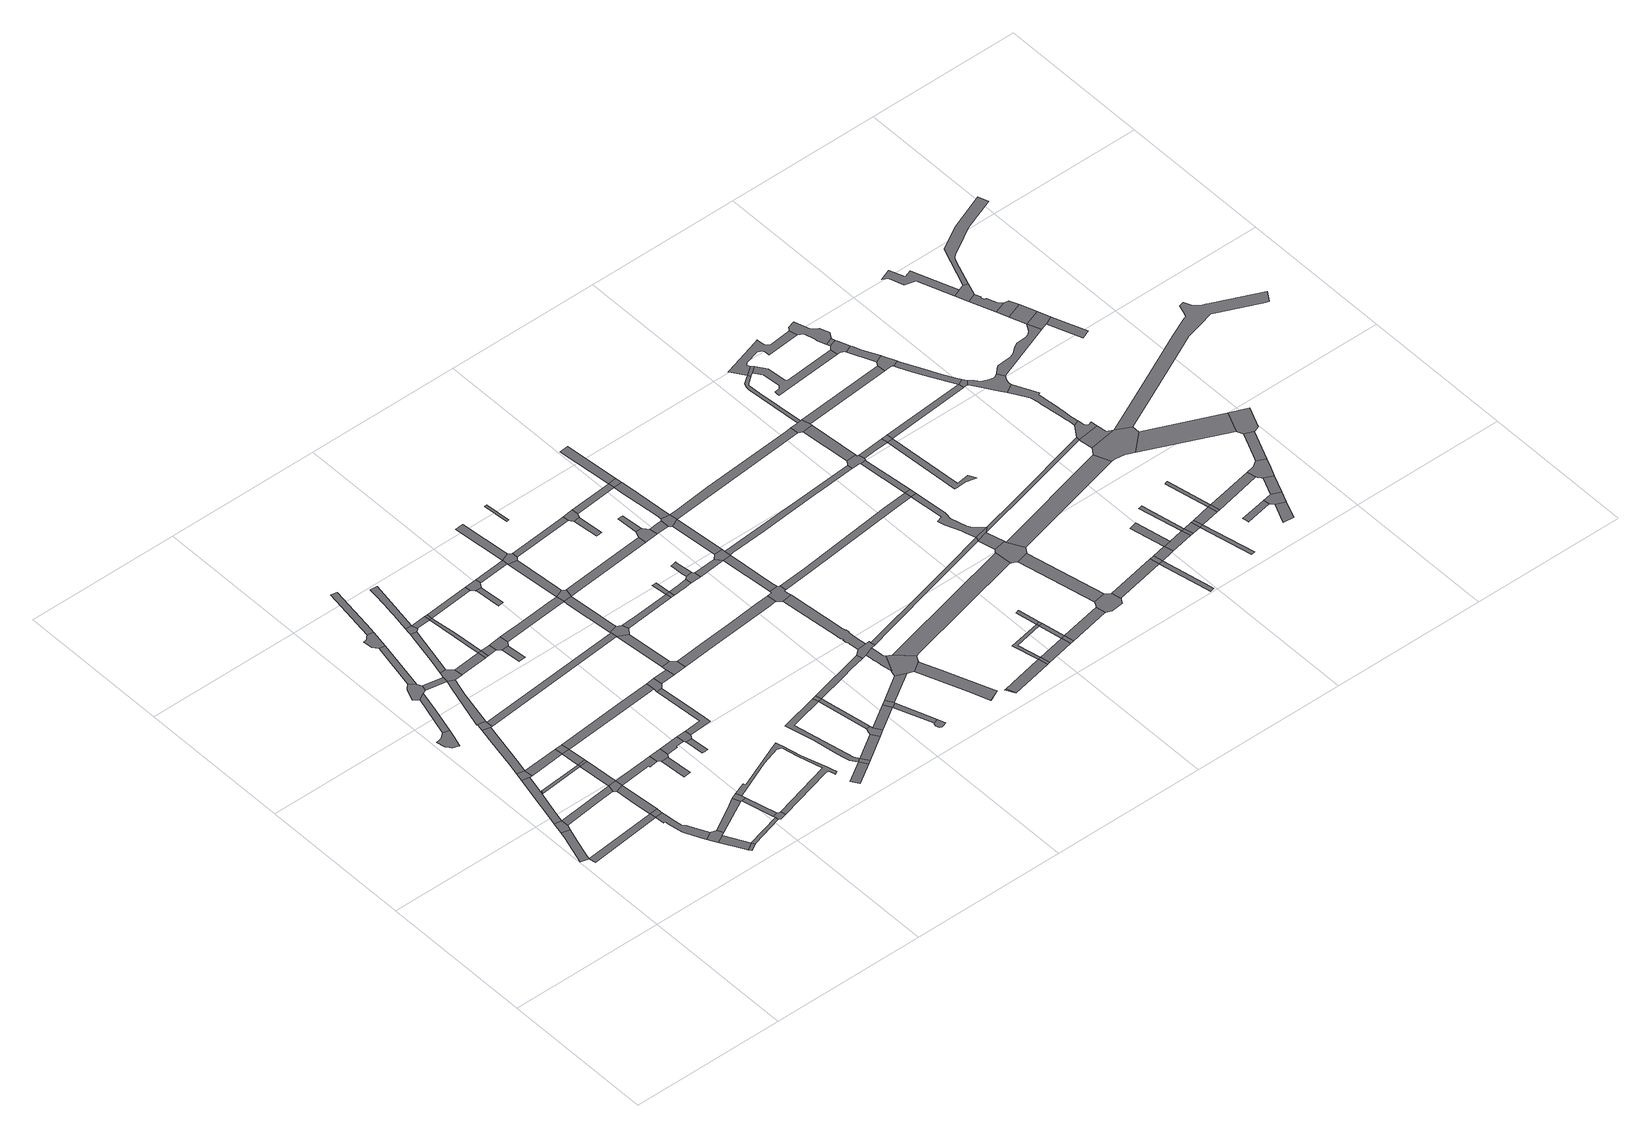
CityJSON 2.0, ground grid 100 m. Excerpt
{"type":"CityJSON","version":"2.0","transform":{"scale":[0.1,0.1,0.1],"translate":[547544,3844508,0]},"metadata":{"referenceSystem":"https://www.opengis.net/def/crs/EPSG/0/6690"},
"CityObjects":{
"road1":{"type":"Road","attributes":{"RoadStructureAttribute.sectionType":"1"},"geometry":[{"type":"MultiSurface","lod":"1","boundaries":[[[0,1,2,3,4,5,6]]]}]},
"road2":{"type":"Road","geometry":[{"type":"MultiSurface","lod":"1","boundaries":[[[7,0,6,8,9]]]}]},
"road3":{"type":"Road","attributes":{"RoadStructureAttribute.sectionType":"1"},"geometry":[{"type":"MultiSurface","lod":"1","boundaries":[[[10,11,3,12,13]]]}]},
"road4":{"type":"Road","attributes":{"RoadStructureAttribute.sectionType":"1"},"geometry":[{"type":"MultiSurface","lod":"1","boundaries":[[[14,15,16,7,9,17,18,19]]]}]},
"road5":{"type":"Road","attributes":{"RoadStructureAttribute.sectionType":"1"},"geometry":[{"type":"MultiSurface","lod":"1","boundaries":[[[20,9,8,21,22]]]}]},
"road6":{"type":"Road","geometry":[{"type":"MultiSurface","lod":"1","boundaries":[[[23,14,19,24,25,26]]]}]},
"road7":{"type":"Road","geometry":[{"type":"MultiSurface","lod":"1","boundaries":[[[27,28,29,30,31,32,33,34,35,36]]]}]},
"road8":{"type":"Road","geometry":[{"type":"MultiSurface","lod":"1","boundaries":[[[37,38,39,40]]]}]},
"road9":{"type":"Road","attributes":{"RoadStructureAttribute.sectionType":"1"},"geometry":[{"type":"MultiSurface","lod":"1","boundaries":[[[41,42,43,23,26,44,45,46,47]]]}]},
"road10":{"type":"Road","attributes":{"RoadStructureAttribute.sectionType":"1"},"geometry":[{"type":"MultiSurface","lod":"1","boundaries":[[[48,49,50,51,52,53,13,54,55,56,57,58,59,60,61,62,63,64]]]}]},
"road11":{"type":"Road","geometry":[{"type":"MultiSurface","lod":"1","boundaries":[[[65,10,13,53]]]}]},
"road12":{"type":"Road","attributes":{"RoadStructureAttribute.sectionType":"1"},"geometry":[{"type":"MultiSurface","lod":"1","boundaries":[[[66,26,25,67]]]}]},
"road13":{"type":"Road","attributes":{"RoadStructureAttribute.sectionType":"1"},"geometry":[{"type":"MultiSurface","lod":"1","boundaries":[[[68,69,70,27,36]]]}]},
"road14":{"type":"Road","geometry":[{"type":"MultiSurface","lod":"1","boundaries":[[[64,63,71,72,73,74,75]]]}]},
"road15":{"type":"Road","attributes":{"RoadStructureAttribute.sectionType":"1"},"geometry":[{"type":"MultiSurface","lod":"1","boundaries":[[[76,77,78,79,10,65]]]}]},
"road16":{"type":"Road","attributes":{"RoadStructureAttribute.sectionType":"1"},"geometry":[{"type":"MultiSurface","lod":"1","boundaries":[[[80,73,72,81,82,83]]]}]},
"road17":{"type":"Road","geometry":[{"type":"MultiSurface","lod":"1","boundaries":[[[84,20,22,77,76]]]}]},
"road18":{"type":"Road","geometry":[{"type":"MultiSurface","lod":"1","boundaries":[[[83,82,85,86]]]}]},
"road19":{"type":"Road","geometry":[{"type":"MultiSurface","lod":"1","boundaries":[[[87,88,41,47,89,90,91]]]}]},
"road20":{"type":"Road","attributes":{"RoadStructureAttribute.sectionType":"1"},"geometry":[{"type":"MultiSurface","lod":"1","boundaries":[[[92,40,93,20,84]]]}]},
"road21":{"type":"Road","geometry":[{"type":"MultiSurface","lod":"1","boundaries":[[[94,95,96,70,69,97,98,99]]]}]},
"road22":{"type":"Road","geometry":[{"type":"MultiSurface","lod":"1","boundaries":[[[100,37,40,92]]]}]},
"road23":{"type":"Road","attributes":{"RoadStructureAttribute.sectionType":"1"},"geometry":[{"type":"MultiSurface","lod":"1","boundaries":[[[101,67,102,37,100]]]}]},
"road24":{"type":"Road","geometry":[{"type":"MultiSurface","lod":"1","boundaries":[[[103,104,66,67,101]]]}]},
"road25":{"type":"Road","attributes":{"RoadStructureAttribute.sectionType":"1"},"geometry":[{"type":"MultiSurface","lod":"1","boundaries":[[[105,106,107,87,91,108,109,110]]]}]},
"road26":{"type":"Road","attributes":{"RoadStructureAttribute.sectionType":"1"},"geometry":[{"type":"MultiSurface","lod":"1","boundaries":[[[111,112,75,74,113]]]}]},
"road27":{"type":"Road","attributes":{"RoadStructureAttribute.sectionType":"1"},"geometry":[{"type":"MultiSurface","lod":"1","boundaries":[[[114,83,86,115]]]}]},
"road28":{"type":"Road","attributes":{"RoadStructureAttribute.sectionType":"1"},"geometry":[{"type":"MultiSurface","lod":"1","boundaries":[[[98,97,105,116]]]}]},
"road29":{"type":"Road","attributes":{"RoadStructureAttribute.sectionType":"1"},"geometry":[{"type":"MultiSurface","lod":"1","boundaries":[[[117,94,99,118]]]}]},
"road30":{"type":"Road","attributes":{"RoadStructureAttribute.sectionType":"1"},"geometry":[{"type":"MultiSurface","lod":"1","boundaries":[[[119,84,76,120,121,122]]]}]},
"road31":{"type":"Road","geometry":[{"type":"MultiSurface","lod":"1","boundaries":[[[123,124,125,126,127,128,117,118,129]]]}]},
"road32":{"type":"Road","geometry":[{"type":"MultiSurface","lod":"1","boundaries":[[[130,131,116,105,110,132,133,134,135,136,137]]]}]},
"road33":{"type":"Road","attributes":{"RoadStructureAttribute.sectionType":"1"},"geometry":[{"type":"MultiSurface","lod":"1","boundaries":[[[138,139,140,141]]]}]},
"road34":{"type":"Road","geometry":[{"type":"MultiSurface","lod":"1","boundaries":[[[142,111,113,139,138,143]]]}]},
"road35":{"type":"Road","geometry":[{"type":"MultiSurface","lod":"1","boundaries":[[[144,145,141,140,114,115,146,147,148,149,150]]]}]},
"road36":{"type":"Road","geometry":[{"type":"MultiSurface","lod":"1","boundaries":[[[151,152,153,154]]]}]},
"road37":{"type":"Road","geometry":[{"type":"MultiSurface","lod":"1","boundaries":[[[155,119,122,156,154,153,157]]]}]},
"road38":{"type":"Road","attributes":{"RoadStructureAttribute.sectionType":"1"},"geometry":[{"type":"MultiSurface","lod":"1","boundaries":[[[158,159,160,161,130,137,162]]]}]},
"road39":{"type":"Road","attributes":{"RoadStructureAttribute.sectionType":"1"},"geometry":[{"type":"MultiSurface","lod":"1","boundaries":[[[163,123,129,164,165]]]}]},
"road40":{"type":"Road","attributes":{"RoadStructureAttribute.sectionType":"1"},"geometry":[{"type":"MultiSurface","lod":"1","boundaries":[[[166,167,133,132,168,169]]]}]},
"road41":{"type":"Road","attributes":{"RoadStructureAttribute.sectionType":"1"},"geometry":[{"type":"MultiSurface","lod":"1","boundaries":[[[170,155,157,171,172,173]]]}]},
"road42":{"type":"Road","attributes":{"RoadStructureAttribute.sectionType":"1"},"geometry":[{"type":"MultiSurface","lod":"1","boundaries":[[[174,175,103,101,176,177]]]}]},
"road43":{"type":"Road","geometry":[{"type":"MultiSurface","lod":"1","boundaries":[[[178,179,158,162,180,181,182,183]]]}]},
"road44":{"type":"Road","geometry":[{"type":"MultiSurface","lod":"1","boundaries":[[[184,166,169,185]]]}]},
"road45":{"type":"Road","geometry":[{"type":"MultiSurface","lod":"1","boundaries":[[[186,187,188,189,190]]]}]},
"road46":{"type":"Road","attributes":{"RoadStructureAttribute.sectionType":"1"},"geometry":[{"type":"MultiSurface","lod":"1","boundaries":[[[191,183,182,192]]]}]},
"road47":{"type":"Road","attributes":{"RoadStructureAttribute.sectionType":"1"},"geometry":[{"type":"MultiSurface","lod":"1","boundaries":[[[193,90,89,194]]]}]},
"road48":{"type":"Road","geometry":[{"type":"MultiSurface","lod":"1","boundaries":[[[195,170,173,196,186,190,197]]]}]},
"road49":{"type":"Road","attributes":{"RoadStructureAttribute.sectionType":"1"},"geometry":[{"type":"MultiSurface","lod":"1","boundaries":[[[198,199,200,201,202,203,178,183,204,205]]]}]},
"road50":{"type":"Road","attributes":{"RoadStructureAttribute.sectionType":"1"},"geometry":[{"type":"MultiSurface","lod":"1","boundaries":[[[206,207,208,209,184,185,210,211]]]}]},
"road51":{"type":"Road","attributes":{"RoadStructureAttribute.sectionType":"1"},"geometry":[{"type":"MultiSurface","lod":"1","boundaries":[[[192,166,184,212,213]]]}]},
"road52":{"type":"Road","attributes":{"RoadStructureAttribute.sectionType":"1"},"geometry":[{"type":"MultiSurface","lod":"1","boundaries":[[[214,215,216,217,218,219,220,221,222,223,224,225,226,227,228,229,142,143,230,231,232,233,234,150,149]]]}]},
"road53":{"type":"Road","geometry":[{"type":"MultiSurface","lod":"1","boundaries":[[[235,191,192,213]]]}]},
"road54":{"type":"Road","geometry":[{"type":"MultiSurface","lod":"1","boundaries":[[[236,237,238,239]]]}]},
"road55":{"type":"Road","geometry":[{"type":"MultiSurface","lod":"1","boundaries":[[[240,206,211,239,238,241]]]}]},
"road56":{"type":"Road","attributes":{"RoadStructureAttribute.sectionType":"1"},"geometry":[{"type":"MultiSurface","lod":"1","boundaries":[[[242,243,244,245,246,247,248,195,197]]]}]},
"road57":{"type":"Road","attributes":{"RoadStructureAttribute.sectionType":"1"},"geometry":[{"type":"MultiSurface","lod":"1","boundaries":[[[249,235,213,250]]]}]},
"road58":{"type":"Road","geometry":[{"type":"MultiSurface","lod":"1","boundaries":[[[251,174,177,252,253,247,246,254,255,256]]]}]},
"road59":{"type":"Road","attributes":{"RoadStructureAttribute.sectionType":"1"},"geometry":[{"type":"MultiSurface","lod":"1","boundaries":[[[257,258,259,260]]]}]},
"road60":{"type":"Road","attributes":{"RoadStructureAttribute.sectionType":"1"},"geometry":[{"type":"MultiSurface","lod":"1","boundaries":[[[261,262,263,264,240,241,265,266,267]]]}]},
"road61":{"type":"Road","attributes":{"RoadStructureAttribute.sectionType":"1"},"geometry":[{"type":"MultiSurface","lod":"1","boundaries":[[[268,251,256,269,270]]]}]},
"road62":{"type":"Road","geometry":[{"type":"MultiSurface","lod":"1","boundaries":[[[271,272,273,274,275]]]}]},
"road63":{"type":"Road","geometry":[{"type":"MultiSurface","lod":"1","boundaries":[[[276,257,260,277]]]}]},
"road64":{"type":"Road","geometry":[{"type":"MultiSurface","lod":"1","boundaries":[[[278,249,250,279,280,271,275,281,282,283]]]}]},
"road65":{"type":"Road","geometry":[{"type":"MultiSurface","lod":"1","boundaries":[[[284,285,286,287,268,270,288,289]]]}]},
"road66":{"type":"Road","attributes":{"RoadStructureAttribute.sectionType":"1"},"geometry":[{"type":"MultiSurface","lod":"1","boundaries":[[[290,291,292,293,294,295,296,257,276,297,298,299,300,301,302]]]}]},
"road67":{"type":"Road","attributes":{"RoadStructureAttribute.sectionType":"1"},"geometry":[{"type":"MultiSurface","lod":"1","boundaries":[[[194,286,285,303]]]}]},
"road68":{"type":"Road","attributes":{"RoadStructureAttribute.sectionType":"1"},"geometry":[{"type":"MultiSurface","lod":"1","boundaries":[[[304,305,306,276,277,307]]]}]},
"road69":{"type":"Road","geometry":[{"type":"MultiSurface","lod":"1","boundaries":[[[308,309,193,194,303,310,311]]]}]},
"road70":{"type":"Road","attributes":{"RoadStructureAttribute.sectionType":"1"},"geometry":[{"type":"MultiSurface","lod":"1","boundaries":[[[312,278,283,313]]]}]},
"road71":{"type":"Road","attributes":{"RoadStructureAttribute.sectionType":"1"},"geometry":[{"type":"MultiSurface","lod":"1","boundaries":[[[314,315,316,267,317,309,308]]]}]},
"road72":{"type":"Road","geometry":[{"type":"MultiSurface","lod":"1","boundaries":[[[318,261,267,316,319]]]}]},
"road73":{"type":"Road","geometry":[{"type":"MultiSurface","lod":"1","boundaries":[[[320,321,322,323,304,307,324,325]]]}]},
"road74":{"type":"Road","attributes":{"RoadStructureAttribute.sectionType":"1"},"geometry":[{"type":"MultiSurface","lod":"1","boundaries":[[[326,261,318,327,328,329]]]}]},
"road75":{"type":"Road","attributes":{"RoadStructureAttribute.sectionType":"1"},"geometry":[{"type":"MultiSurface","lod":"1","boundaries":[[[330,302,321,320]]]}]},
"road76":{"type":"Road","geometry":[{"type":"MultiSurface","lod":"1","boundaries":[[[331,290,302,330]]]}]},
"road77":{"type":"Road","geometry":[{"type":"MultiSurface","lod":"1","boundaries":[[[332,333,312,313,334,326,329,335,336]]]}]},
"road78":{"type":"Road","attributes":{"RoadStructureAttribute.sectionType":"1"},"geometry":[{"type":"MultiSurface","lod":"1","boundaries":[[[337,338,339,340,312,333]]]}]},
"road79":{"type":"Road","attributes":{"RoadStructureAttribute.sectionType":"1"},"geometry":[{"type":"MultiSurface","lod":"1","boundaries":[[[341,342,343,344,325,324,345,346,347]]]}]},
"road80":{"type":"Road","attributes":{"RoadStructureAttribute.sectionType":"1"},"geometry":[{"type":"MultiSurface","lod":"1","boundaries":[[[348,349,350,311,310,351,352]]]}]},
"road81":{"type":"Road","geometry":[{"type":"MultiSurface","lod":"1","boundaries":[[[353,341,347,354,355]]]}]},
"road82":{"type":"Road","attributes":{"RoadStructureAttribute.sectionType":"1"},"geometry":[{"type":"MultiSurface","lod":"1","boundaries":[[[356,357,358,359,360,289,288,361,362,363]]]}]},
"road83":{"type":"Road","attributes":{"RoadStructureAttribute.sectionType":"1"},"geometry":[{"type":"MultiSurface","lod":"1","boundaries":[[[354,347,364,365]]]}]},
"road84":{"type":"Road","geometry":[{"type":"MultiSurface","lod":"1","boundaries":[[[365,364,366,367,368,369,370,371,372,373]]]}]},
"road85":{"type":"Road","attributes":{"RoadStructureAttribute.sectionType":"1"},"geometry":[{"type":"MultiSurface","lod":"1","boundaries":[[[374,331,330,375,376,377,378]]]}]},
"road86":{"type":"Road","attributes":{"RoadStructureAttribute.sectionType":"1"},"geometry":[{"type":"MultiSurface","lod":"1","boundaries":[[[379,380,319,316,381,382]]]}]},
"road87":{"type":"Road","geometry":[{"type":"MultiSurface","lod":"1","boundaries":[[[383,348,352,384]]]}]},
"road88":{"type":"Road","attributes":{"RoadStructureAttribute.sectionType":"1"},"geometry":[{"type":"MultiSurface","lod":"1","boundaries":[[[385,386,336,335,387,388,389]]]}]},
"road89":{"type":"Road","geometry":[{"type":"MultiSurface","lod":"1","boundaries":[[[390,391,392,348,383]]]}]},
"road90":{"type":"Road","geometry":[{"type":"MultiSurface","lod":"1","boundaries":[[[393,394,395,396,397]]]}]},
"road91":{"type":"Road","attributes":{"RoadStructureAttribute.sectionType":"1"},"geometry":[{"type":"MultiSurface","lod":"1","boundaries":[[[398,353,355,399,400]]]}]},
"road92":{"type":"Road","attributes":{"RoadStructureAttribute.sectionType":"1"},"geometry":[{"type":"MultiSurface","lod":"1","boundaries":[[[401,402,383,384,403,404,405]]]}]},
"road93":{"type":"Road","geometry":[{"type":"MultiSurface","lod":"1","boundaries":[[[406,407,401,405,408,409]]]}]},
"road94":{"type":"Road","attributes":{"RoadStructureAttribute.sectionType":"1"},"geometry":[{"type":"MultiSurface","lod":"1","boundaries":[[[410,411,412,413,414,415,416,417,418,419,420,421]]]}]},
"road95":{"type":"Road","geometry":[{"type":"MultiSurface","lod":"1","boundaries":[[[422,423,424,425,426,427,407,406]]]}]},
"road96":{"type":"Road","geometry":[{"type":"MultiSurface","lod":"1","boundaries":[[[428,429,430,374,378,431,413,412,432,433]]]}]},
"road97":{"type":"Road","geometry":[{"type":"MultiSurface","lod":"1","boundaries":[[[434,435,436,437,438]]]}]},
"road98":{"type":"Road","geometry":[{"type":"MultiSurface","lod":"1","boundaries":[[[421,420,439,440,398,400,441,442,443,444,445,446]]]}]},
"road99":{"type":"Road","geometry":[{"type":"MultiSurface","lod":"1","boundaries":[[[447,448,385,389,438,437,449]]]}]},
"road100":{"type":"Road","attributes":{"RoadStructureAttribute.sectionType":"1"},"geometry":[{"type":"MultiSurface","lod":"1","boundaries":[[[450,451,452,443,442,453,454,455,456]]]}]},
"road101":{"type":"Road","attributes":{"RoadStructureAttribute.sectionType":"1"},"geometry":[{"type":"MultiSurface","lod":"1","boundaries":[[[457,458,459,460,461,462,463,464,465,466,467,468,469,470,471,472,473,474,475,476,477,478,479,480,430,429]]]}]},
"road102":{"type":"Road","attributes":{"RoadStructureAttribute.sectionType":"1"},"geometry":[{"type":"MultiSurface","lod":"1","boundaries":[[[456,455,481]]]}]},
"road103":{"type":"Road","attributes":{"RoadStructureAttribute.sectionType":"1"},"geometry":[{"type":"MultiSurface","lod":"1","boundaries":[[[482,409,408,483]]]}]},
"road104":{"type":"Road","geometry":[{"type":"MultiSurface","lod":"1","boundaries":[[[484,485,486,356,363,466,465,487,488,489,490]]]}]},
"road105":{"type":"Road","geometry":[{"type":"MultiSurface","lod":"1","boundaries":[[[491,492,493,379,382,494,495]]]}]},
"road106":{"type":"Road","geometry":[{"type":"MultiSurface","lod":"1","boundaries":[[[496,497,498,499,493,492]]]}]},
"road107":{"type":"Road","attributes":{"RoadStructureAttribute.sectionType":"1"},"geometry":[{"type":"MultiSurface","lod":"1","boundaries":[[[500,501,502]]]}]},
"road108":{"type":"Road","attributes":{"RoadStructureAttribute.sectionType":"1"},"geometry":[{"type":"MultiSurface","lod":"1","boundaries":[[[503,504,483,485,484]]]}]},
"road109":{"type":"Road","geometry":[{"type":"MultiSurface","lod":"1","boundaries":[[[505,506,482,483,504,507,508]]]}]},
"road110":{"type":"Road","attributes":{"RoadStructureAttribute.sectionType":"1"},"geometry":[{"type":"MultiSurface","lod":"1","boundaries":[[[509,510,495,494,511]]]}]},
"road111":{"type":"Road","attributes":{"RoadStructureAttribute.sectionType":"1"},"geometry":[{"type":"MultiSurface","lod":"1","boundaries":[[[512,447,449,513]]]}]},
"road112":{"type":"Road","attributes":{"RoadStructureAttribute.sectionType":"1"},"geometry":[{"type":"MultiSurface","lod":"1","boundaries":[[[514,515,506,505]]]}]},
"road113":{"type":"Road","geometry":[{"type":"MultiSurface","lod":"1","boundaries":[[[516,509,511,515,514,517]]]}]},
"road114":{"type":"Road","attributes":{"RoadStructureAttribute.sectionType":"1"},"geometry":[{"type":"MultiSurface","lod":"1","boundaries":[[[518,519,500,502,520]]]}]},
"road115":{"type":"Road","attributes":{"RoadStructureAttribute.sectionType":"1"},"geometry":[{"type":"MultiSurface","lod":"1","boundaries":[[[521,522,513,523,524,516,517]]]}]},
"road116":{"type":"Road","geometry":[{"type":"MultiSurface","lod":"1","boundaries":[[[525,512,513,522]]]}]},
"road117":{"type":"Road","attributes":{"RoadStructureAttribute.sectionType":"1"},"geometry":[{"type":"MultiSurface","lod":"1","boundaries":[[[526,527,528,529,512,525]]]}]},
"road118":{"type":"Road","geometry":[{"type":"MultiSurface","lod":"1","boundaries":[[[530,518,520,531]]]}]},
"road119":{"type":"Road","attributes":{"RoadStructureAttribute.sectionType":"1"},"geometry":[{"type":"MultiSurface","lod":"1","boundaries":[[[532,533,534,446,445,535,536]]]}]},
"road120":{"type":"Road","attributes":{"RoadStructureAttribute.sectionType":"1"},"geometry":[{"type":"MultiSurface","lod":"1","boundaries":[[[537,538,518,530,539,540]]]}]},
"road121":{"type":"Road","attributes":{"RoadStructureAttribute.sectionType":"1"},"geometry":[{"type":"MultiSurface","lod":"1","boundaries":[[[541,530,531,542]]]}]},
"road122":{"type":"Road","attributes":{"RoadStructureAttribute.sectionType":"1"},"geometry":[{"type":"MultiSurface","lod":"1","boundaries":[[[543,544,545,546,547,433,432,548,549,550]]]}]},
"road123":{"type":"Road","geometry":[{"type":"MultiSurface","lod":"1","boundaries":[[[551,541,542,552]]]}]},
"road124":{"type":"Road","attributes":{"RoadStructureAttribute.sectionType":"1"},"geometry":[{"type":"MultiSurface","lod":"1","boundaries":[[[553,554,555,556,557,490,489,558,559,560]]]}]},
"road125":{"type":"Road","attributes":{"RoadStructureAttribute.sectionType":"1"},"geometry":[{"type":"MultiSurface","lod":"1","boundaries":[[[561,540,541,551]]]}]},
"road126":{"type":"Road","geometry":[{"type":"MultiSurface","lod":"1","boundaries":[[[562,537,540,561]]]}]},
"road127":{"type":"Road","geometry":[{"type":"MultiSurface","lod":"1","boundaries":[[[563,564,565,566,537,562]]]}]},
"road128":{"type":"Road","attributes":{"RoadStructureAttribute.sectionType":"1"},"geometry":[{"type":"MultiSurface","lod":"1","boundaries":[[[567,568,569,508,507,570,571,572,573,574,575,576]]]}]},
"road129":{"type":"Road","attributes":{"RoadStructureAttribute.sectionType":"1"},"geometry":[{"type":"MultiSurface","lod":"1","boundaries":[[[577,578,579,580,517,514,581,582,583]]]}]},
"road130":{"type":"Road","attributes":{"RoadStructureAttribute.sectionType":"1"},"geometry":[{"type":"MultiSurface","lod":"1","boundaries":[[[584,585,551,552,586]]]}]},
"road131":{"type":"Road","geometry":[{"type":"MultiSurface","lod":"1","boundaries":[[[587,588,589,590,591,592,584,586,593,594,595,596,597,598,599,600]]]}]},
"road132":{"type":"Road","attributes":{"RoadStructureAttribute.sectionType":"1"},"geometry":[{"type":"MultiSurface","lod":"1","boundaries":[[[601,602,590,589]]]}]},
"road133":{"type":"Road","geometry":[{"type":"MultiSurface","lod":"1","boundaries":[[[603,604,605,606,532,536,607,608,602,601,609,610,611,612]]]}]},
"road134":{"type":"Road","attributes":{"RoadStructureAttribute.sectionType":"1"},"geometry":[{"type":"MultiSurface","lod":"1","boundaries":[[[613,614,550,605,604]]]}]},
"road135":{"type":"Road","geometry":[{"type":"MultiSurface","lod":"1","boundaries":[[[615,543,550,614]]]}]},
"road136":{"type":"Road","attributes":{"RoadStructureAttribute.sectionType":"1"},"geometry":[{"type":"MultiSurface","lod":"1","boundaries":[[[616,617,618,619,620,621,560,622,623,624,625,626,543,615]]]}]},
"road137":{"type":"Road","geometry":[{"type":"MultiSurface","lod":"1","boundaries":[[[627,553,560,621]]]}]},
"road138":{"type":"Road","attributes":{"RoadStructureAttribute.sectionType":"1"},"geometry":[{"type":"MultiSurface","lod":"1","boundaries":[[[628,629,553,627]]]}]},
"road139":{"type":"Road","geometry":[{"type":"MultiSurface","lod":"1","boundaries":[[[630,631,632,633,634,567,576,635,636,637,629,628,638,639,640]]]}]},
"road140":{"type":"Road","attributes":{"RoadStructureAttribute.sectionType":"1"},"geometry":[{"type":"MultiSurface","lod":"1","boundaries":[[[641,600,599,642]]]}]},
"road141":{"type":"Road","attributes":{"RoadStructureAttribute.sectionType":"1"},"geometry":[{"type":"MultiSurface","lod":"1","boundaries":[[[643,644,633,632]]]}]},
"road142":{"type":"Road","geometry":[{"type":"MultiSurface","lod":"1","boundaries":[[[645,646,647,648,649,650,577,583,644,643,651]]]}]},
"road143":{"type":"Road","attributes":{"RoadStructureAttribute.sectionType":"1"},"geometry":[{"type":"MultiSurface","lod":"1","boundaries":[[[652,653,640,639,654,655,656]]]}]},
"road144":{"type":"Road","attributes":{"RoadStructureAttribute.sectionType":"1"},"geometry":[{"type":"MultiSurface","lod":"1","boundaries":[[[657,658,659,660,661,662,649,648,663,664,665,666,667]]]}]},
"road145":{"type":"Road","attributes":{"RoadStructureAttribute.sectionType":"1"},"geometry":[{"type":"MultiSurface","lod":"1","boundaries":[[[668,669,642,670,671,672]]]}]},
"road146":{"type":"Road","geometry":[{"type":"MultiSurface","lod":"1","boundaries":[[[673,641,642,669]]]}]},
"road147":{"type":"Road","attributes":{"RoadStructureAttribute.sectionType":"1"},"geometry":[{"type":"MultiSurface","lod":"1","boundaries":[[[674,675,676,677,678,679,680,681,682,683,684,656]]]}]},
"road148":{"type":"Road","geometry":[{"type":"MultiSurface","lod":"1","boundaries":[[[685,652,656,684]]]}]},
"road149":{"type":"Road","attributes":{"RoadStructureAttribute.sectionType":"1"},"geometry":[{"type":"MultiSurface","lod":"1","boundaries":[[[686,673,669,687,688,689,690]]]}]},
"road150":{"type":"Road","geometry":[{"type":"MultiSurface","lod":"1","boundaries":[[[691,657,667,692,693]]]}]},
"road151":{"type":"Road","attributes":{"RoadStructureAttribute.sectionType":"1"},"geometry":[{"type":"MultiSurface","lod":"1","boundaries":[[[694,612,611,695]]]}]},
"road152":{"type":"Road","attributes":{"RoadStructureAttribute.sectionType":"1"},"geometry":[{"type":"MultiSurface","lod":"1","boundaries":[[[696,697,615,614,698,699]]]}]},
"road153":{"type":"Road","geometry":[{"type":"MultiSurface","lod":"1","boundaries":[[[700,701,686,702]]]}]},
"road154":{"type":"Road","attributes":{"RoadStructureAttribute.sectionType":"1"},"geometry":[{"type":"MultiSurface","lod":"1","boundaries":[[[703,645,651,704]]]}]},
"road155":{"type":"Road","geometry":[{"type":"MultiSurface","lod":"1","boundaries":[[[705,706,702,686,690,707]]]}]},
"road156":{"type":"Road","attributes":{"RoadStructureAttribute.sectionType":"1"},"geometry":[{"type":"MultiSurface","lod":"1","boundaries":[[[708,709,710,711,712,713,714,715,657,691,716,717,718,719,720,721,722]]]}]},
"road157":{"type":"Road","attributes":{"RoadStructureAttribute.sectionType":"1"},"geometry":[{"type":"MultiSurface","lod":"1","boundaries":[[[723,724,725,693,692,726,727,728,729,730,731,732,733,734,735,736,737,738]]]}]},
"road158":{"type":"Road","geometry":[{"type":"MultiSurface","lod":"1","boundaries":[[[739,705,707,740]]]}]},
"road159":{"type":"Road","geometry":[{"type":"MultiSurface","lod":"1","boundaries":[[[741,742,743,705,739]]]}]},
"road160":{"type":"Road","attributes":{"RoadStructureAttribute.sectionType":"1"},"geometry":[{"type":"MultiSurface","lod":"1","boundaries":[[[744,745,685,684,746,747,748]]]}]},
"road161":{"type":"Road","attributes":{"RoadStructureAttribute.sectionType":"1"},"geometry":[{"type":"MultiSurface","lod":"1","boundaries":[[[749,739,740,750]]]}]},
"road162":{"type":"Road","attributes":{"RoadStructureAttribute.sectionType":"1"},"geometry":[{"type":"MultiSurface","lod":"1","boundaries":[[[751,750,752,753]]]}]},
"road163":{"type":"Road","geometry":[{"type":"MultiSurface","lod":"1","boundaries":[[[754,749,750,751]]]}]},
"road164":{"type":"Road","attributes":{"RoadStructureAttribute.sectionType":"1"},"geometry":[{"type":"MultiSurface","lod":"1","boundaries":[[[755,754,751,756,757,758]]]}]},
"road165":{"type":"Road","geometry":[{"type":"MultiSurface","lod":"1","boundaries":[[[759,760,761,762,738,737,763,764,765,766]]]}]},
"road166":{"type":"Road","attributes":{"RoadStructureAttribute.sectionType":"1"},"geometry":[{"type":"MultiSurface","lod":"1","boundaries":[[[767,768,762,761]]]}]},
"road167":{"type":"Road","geometry":[{"type":"MultiSurface","lod":"1","boundaries":[[[769,770,771,772,773,722,721,774,775,776,777,778,768,767,779,780]]]}]},
"road168":{"type":"Road","geometry":[{"type":"MultiSurface","lod":"1","boundaries":[[[781,755,758,782]]]}]},
"road169":{"type":"Road","attributes":{"RoadStructureAttribute.sectionType":"1"},"geometry":[{"type":"MultiSurface","lod":"1","boundaries":[[[783,784,785,766,765,786,787]]]}]},
"road170":{"type":"Road","geometry":[{"type":"MultiSurface","lod":"1","boundaries":[[[788,787,786,703,704,789,790,791,792,793,794]]]}]},
"road171":{"type":"Road","geometry":[{"type":"MultiSurface","lod":"1","boundaries":[[[795,796,797,755,781]]]}]},
"road172":{"type":"Road","attributes":{"RoadStructureAttribute.sectionType":"1"},"geometry":[{"type":"MultiSurface","lod":"1","boundaries":[[[798,799,800,801,794,793,802,803,804,744,805]]]}]},
"road173":{"type":"Road","geometry":[{"type":"MultiSurface","lod":"1","boundaries":[[[806,805,744,748,807,808]]]}]},
"road174":{"type":"Road","geometry":[{"type":"MultiSurface","lod":"1","boundaries":[[[809,810,811,812,813,814,815,816]]]}]},
"road175":{"type":"Road","geometry":[{"type":"MultiSurface","lod":"1","boundaries":[[[817,818,819,694,695,820,821,822,823,824,825,826]]]}]},
"road176":{"type":"Road","attributes":{"RoadStructureAttribute.sectionType":"1"},"geometry":[{"type":"MultiSurface","lod":"1","boundaries":[[[827,828,829,699,830,818,817]]]}]},
"road177":{"type":"Road","geometry":[{"type":"MultiSurface","lod":"1","boundaries":[[[831,832,833,834,835,696,699,829]]]}]},
"road178":{"type":"Road","attributes":{"RoadStructureAttribute.sectionType":"1"},"geometry":[{"type":"MultiSurface","lod":"1","boundaries":[[[836,837,781,782,838]]]}]},
"road179":{"type":"Road","geometry":[{"type":"MultiSurface","lod":"1","boundaries":[[[839,840,841,842,808,807,843,844,845,846,847,848,849,850,851,852,853]]]}]},
"road180":{"type":"Road","attributes":{"RoadStructureAttribute.sectionType":"1"},"geometry":[{"type":"MultiSurface","lod":"1","boundaries":[[[854,855,856,857,858,859,860,861,862,863,849,848,864,865,866,867,868,869,870,871,872,873,874,875,835,834]]]}]},
"road181":{"type":"Road","attributes":{"RoadStructureAttribute.sectionType":"1"},"geometry":[{"type":"MultiSurface","lod":"1","boundaries":[[[876,877,878,879,880]]]}]},
"road182":{"type":"Road","geometry":[{"type":"MultiSurface","lod":"1","boundaries":[[[881,809,816,876,880,882]]]}]},
"road183":{"type":"Road","attributes":{"RoadStructureAttribute.sectionType":"1"},"geometry":[{"type":"MultiSurface","lod":"1","boundaries":[[[883,881,882,884]]]}]},
"road184":{"type":"Road","geometry":[{"type":"MultiSurface","lod":"1","boundaries":[[[885,886,887,836,838,888,889,883,884,890,891]]]}]},
"road185":{"type":"Road","attributes":{"RoadStructureAttribute.sectionType":"1"},"geometry":[{"type":"MultiSurface","lod":"1","boundaries":[[[825,824,892,893,894]]]}]},
"road186":{"type":"Road","attributes":{"RoadStructureAttribute.sectionType":"1"},"geometry":[{"type":"MultiSurface","lod":"1","boundaries":[[[895,896,897,898,899,900,901,902,903,904,905,906,853,852,907,908]]]}]},
"road187":{"type":"Road","attributes":{"RoadStructureAttribute.sectionType":"1"},"geometry":[{"type":"MultiSurface","lod":"1","boundaries":[[[909,910,885,891,911]]]}]},
"road188":{"type":"Road","attributes":{"RoadStructureAttribute.sectionType":"1"},"geometry":[{"type":"MultiSurface","lod":"1","boundaries":[[[912,913,914,915,916,917,918,919,920,921]]]}]},
"road189":{"type":"Road","geometry":[{"type":"MultiSurface","lod":"1","boundaries":[[[894,893,922,909,911,923,924,925]]]}]},
"road190":{"type":"Road","geometry":[{"type":"MultiSurface","lod":"1","boundaries":[[[926,921,920,927,928,929]]]}]},
"road191":{"type":"Road","attributes":{"RoadStructureAttribute.sectionType":"1"},"geometry":[{"type":"MultiSurface","lod":"1","boundaries":[[[930,931,932,933,934,928,927,935,936]]]}]},
"road192":{"type":"Road","geometry":[{"type":"MultiSurface","lod":"1","boundaries":[[[936,935,937,938,939]]]}]},
"road193":{"type":"Road","attributes":{"RoadStructureAttribute.sectionType":"1"},"geometry":[{"type":"MultiSurface","lod":"1","boundaries":[[[938,937,895,940]]]}]},
"road194":{"type":"Road","geometry":[{"type":"MultiSurface","lod":"1","boundaries":[[[940,895,908,941,942]]]}]},
"road195":{"type":"Road","geometry":[{"type":"MultiSurface","lod":"1","boundaries":[[[943,944,942,941]]]}]},
"road196":{"type":"Road","attributes":{"RoadStructureAttribute.sectionType":"1"},"geometry":[{"type":"MultiSurface","lod":"1","boundaries":[[[945,946,947,948,949,950,951,952,953,954,955,956,957,958,959,960,961,962,817,826,963,964,965,966,967,968,969,970,971,972,973,974]]]}]},
"road197":{"type":"Road","attributes":{"RoadStructureAttribute.sectionType":"1"},"geometry":[{"type":"MultiSurface","lod":"1","boundaries":[[[975,976,977,926,929,978,979,980,981,982,983]]]}]}
},
"vertices":[
[75,878,0],[64,832,0],[5,640,0],[56,625,0],[66,659,0],[100,778,0],[127,861,0],
[93,954,0],[139,899,0],[138,944,0],
[535,675,0],[66,626,0],[67,581,0],[540,635,0],
[180,1326,0],[150,1196,0],[107,1014,0],[153,1007,0],[198,1185,0],[229,1315,0],
[510,987,0],[361,925,0],[497,940,0],
[193,1381,0],[235,1315,0],[247,1316,0],[242,1370,0],
[102,1885,0],[69,1859,0],[54,1856,0],[29,1852,0],[40,1793,0],[55,1774,0],[63,1764,0],[104,1750,0],[128,1826,0],[142,1874,0],
[491,1219,0],[209,1194,0],[204,1175,0],[492,1202,0],
[275,1760,0],[253,1656,0],[214,1469,0],[249,1401,0],[263,1459,0],[302,1645,0],[324,1749,0],
[641,446,0],[625,479,0],[608,501,0],[597,564,0],[595,605,0],[592,639,0],[543,613,0],[546,575,0],[557,575,0],[561,547,0],[571,480,0],[575,455,0],[584,430,0],[614,369,0],[622,352,0],[637,326,0],[688,355,0],
[589,680,0],
[476,1391,0],[481,1339,0],
[187,2042,0],[223,2189,0],[177,2161,0],
[653,297,0],[670,267,0],[719,294,0],[742,307,0],[723,342,0],
[566,943,0],[515,924,0],[523,820,0],[533,691,0],
[800,149,0],[743,134,0],[754,117,0],[801,146,0],
[564,993,0],
[765,99,0],[812,128,0],
[281,1814,0],[285,1806,0],[337,1750,0],[333,1792,0],[335,1802,0],
[546,1206,0],[492,1199,0],
[207,2297,0],[178,2270,0],[145,2189,0],[248,2199,0],[256,2234,0],[241,2262,0],
[544,1224,0],
[534,1342,0],[491,1226,0],
[527,1396,0],[504,1394,0],
[380,2173,0],[365,2118,0],[284,1824,0],[387,2034,0],[408,2108,0],[421,2154,0],
[951,478,0],[901,446,0],[970,431,0],
[1030,210,0],[1030,190,0],
[387,2211,0],
[271,2608,0],[311,2602,0],
[828,1016,0],[774,963,0],[775,953,0],[832,960,0],
[291,2730,0],[279,2719,0],[272,2712,0],[261,2702,0],[242,2701,0],[246,2640,0],[333,2722,0],
[397,2250,0],[396,2245,0],[478,2160,0],[472,2214,0],[455,2229,0],[439,2242,0],[436,2245,0],[435,2246,0],
[1008,433,0],[978,425,0],[1026,228,0],[1057,235,0],
[989,492,0],[1002,459,0],
[1073,228,0],[1061,233,0],[1044,183,0],[1045,183,0],[1058,186,0],[1088,194,0],[1080,225,0],
[864,775,0],[911,779,0],[897,946,0],[850,942,0],
[907,1023,0],[850,950,0],[912,964,0],
[471,2579,0],[469,2569,0],[447,2466,0],[424,2358,0],[509,2572,0],
[347,3094,0],[337,2749,0],[388,3088,0],
[653,2231,0],[493,2215,0],[497,2162,0],[658,2177,0],
[1037,1034,0],[985,970,0],[986,980,0],[1042,984,0],
[1185,1456,0],[989,1438,0],[1167,1398,0],[1186,1399,0],
[480,2628,0],[475,2600,0],[510,2573,0],[529,2589,0],[531,2592,0],[521,2627,0],
[676,2233,0],[681,2179,0],
[1051,973,0],[1060,850,0],[1080,851,0],[1099,853,0],[1087,970,0],
[620,2636,0],[624,2600,0],
[1299,1880,0],[1303,1839,0],
[1099,1039,0],[1050,975,0],[1103,997,0],
[535,2986,0],[528,2937,0],[516,2849,0],[505,2777,0],[502,2754,0],[488,2666,0],[545,2770,0],[580,2980,0],
[737,2239,0],[722,2237,0],[693,2235,0],[685,2234,0],[727,2184,0],[743,2185,0],
[660,2426,0],[641,2600,0],
[1451,294,0],[1483,302,0],[1495,258,0],[1495,255,0],[1505,261,0],[1515,266,0],[1503,307,0],[1495,333,0],[1493,342,0],[1447,490,0],[1422,609,0],[1416,633,0],[1412,652,0],[1377,638,0],[1078,511,0],[1071,524,0],[1258,569,0],[1383,609,0],[1411,597,0],[1433,491,0],[1474,336,0],
[638,2637,0],
[778,2036,0],[824,2039,0],[812,2169,0],[766,2165,0],
[826,2248,0],[832,2193,0],
[1254,1010,0],[1253,1031,0],[1251,1051,0],[1237,1207,0],[1223,1374,0],[1188,1371,0],[1211,1049,0],
[936,2665,0],[939,2630,0],
[1241,1461,0],[1187,1388,0],[1187,1382,0],[1226,1377,0],[1237,1391,0],[1247,1402,0],
[1652,245,0],[1520,161,0],[1551,113,0],[1682,198,0],
[1261,2287,0],[1199,2282,0],[963,2260,0],[878,2253,0],[998,2208,0],[1204,2227,0],[1267,2233,0],
[1336,1470,0],[1253,1403,0],[1342,1411,0],
[963,2607,0],[977,2438,0],[996,2440,0],[1014,2441,0],[999,2606,0],
[1675,262,0],[1707,213,0],
[1016,2672,0],[942,2627,0],[960,2609,0],[1001,2609,0],[1017,2634,0],[1019,2636,0],
[1421,1481,0],[1393,1506,0],[1334,1501,0],[1336,1480,0],[1429,1420,0],[1423,1479,0],
[1787,780,0],[1535,717,0],[1580,528,0],[1603,393,0],[1608,363,0],[1613,333,0],[1624,286,0],[1656,294,0],[1577,689,0],[1599,694,0],[1635,702,0],[1790,742,0],[1796,743,0],
[1366,1810,0],
[1841,368,0],[1687,270,0],[1680,265,0],[1872,320,0],
[1352,1902,0],[1298,1888,0],[1393,1846,0],[1383,1886,0],
[1224,2691,0],[1227,2656,0],
[1350,1920,0],[1341,2021,0],[1321,2237,0],[1269,2203,0],
[1315,2307,0],[1334,2294,0],
[1880,415,0],[1853,411,0],[1849,396,0],[1846,385,0],[1914,348,0],[1884,395,0],
[1228,2648,0],[1311,2339,0],[1286,2632,0],[1285,2641,0],
[1824,749,0],
[1814,787,0],
[1301,2698,0],[1278,2711,0],[1227,2654,0],[1300,2659,0],[1302,2697,0],
[1276,2729,0],[1246,3046,0],[1192,3042,0],[1195,3005,0],
[2040,496,0],[1899,405,0],[1890,400,0],[1886,397,0],[2059,441,0],[2068,448,0],[2070,449,0],
[1720,1914,0],[1451,1891,0],[1449,1891,0],[1452,1851,0],[1724,1877,0],
[2071,516,0],[2102,466,0],[2101,471,0],
[2126,1546,0],[2040,1538,0],[1829,1518,0],[1610,1497,0],[1450,1481,0],[1644,1441,0],[2077,1479,0],[2132,1484,0],
[2160,209,0],[2190,219,0],
[2157,203,0],[2154,197,0],[2150,186,0],[2160,161,0],[2170,160,0],[2173,159,0],[2178,159,0],[2208,170,0],
[2188,879,0],[1823,750,0],[2026,799,0],[2095,820,0],[2197,843,0],
[1898,2347,0],[1366,2297,0],[1371,2243,0],[1903,2293,0],
[1745,1917,0],[1748,1879,0],
[1694,2735,0],[1663,2732,0],[1300,2660,0],[1664,2692,0],[1698,2695,0],
[1737,2017,0],[1723,2015,0],[1709,2014,0],
[1440,2906,0],[1449,2907,0],[1458,2909,0],[1444,3076,0],[1429,3075,0],
[2239,625,0],[2285,588,0],[2301,598,0],
[1877,1933,0],[1816,1925,0],[1818,1885,0],[1820,1886,0],[1881,1891,0],
[1935,1953,0],[1895,1946,0],[1951,1897,0],[1947,1939,0],
[2295,790,0],[2293,799,0],[2287,870,0],[2226,846,0],[2233,818,0],[2234,797,0],[2235,776,0],[2240,746,0],[2241,738,0],[2250,678,0],[2251,666,0],[2304,774,0],
[1934,1964,0],[1924,2069,0],[1924,2071,0],[1905,2067,0],[1886,2063,0],[1892,1978,0],
[2309,919,0],[2283,916,0],[2226,911,0],[2225,849,0],[2317,878,0],[2309,907,0],
[1735,2504,0],[1753,2505,0],[1772,2507,0],[1756,2674,0],[1717,2671,0],
[2249,666,0],[2243,642,0],[2340,582,0],[2341,581,0],[2408,628,0],[2427,661,0],[2431,668,0],[2337,757,0],
[1767,2742,0],[1751,2741,0],[1771,2702,0],
[2574,190,0],[2457,500,0],[2411,618,0],[2459,273,0],[2499,162,0],[2506,143,0],[2580,174,0],
[2275,998,0],[2272,1029,0],[2271,1045,0],[2278,1046,0],[2275,1069,0],[2270,1069,0],[2268,1078,0],[2266,1090,0],[2227,1468,0],[2163,1461,0],[2206,1065,0],[2206,1058,0],[2207,1057,0],[2205,1056,0],[2209,1032,0],[2213,1033,0],[2215,1017,0],[2210,1016,0],[2212,994,0],[2216,993,0],[2217,984,0],[2218,979,0],[2219,969,0],[2219,964,0],
[2507,141,0],
[2095,1950,0],[2128,1913,0],
[2216,1569,0],[2160,1564,0],[2161,1550,0],[2224,1489,0],[2222,1517,0],[2233,1518,0],[2229,1562,0],
[1956,2389,0],[1954,2391,0],[1917,2387,0],[1991,2301,0],[1986,2356,0],
[1944,2531,0],[1927,2531,0],[1910,2530,0],[1910,2529,0],
[2628,157,0],[2618,155,0],[2650,97,0],
[2210,1611,0],[2183,1916,0],
[2178,1980,0],[2122,1978,0],[2182,1921,0],[2180,1961,0],
[2075,2364,0],[2036,2360,0],[2076,2309,0],
[2049,2770,0],[2053,2727,0],
[2147,2316,0],[2094,2291,0],
[2086,2377,0],[2142,2371,0],
[2910,215,0],[2899,213,0],[2923,154,0],
[2114,2680,0],[2109,2732,0],[2058,2675,0],[2083,2413,0],
[2105,2775,0],
[2071,3134,0],[2016,3129,0],[2017,3118,0],[2047,2796,0],
[2928,219,0],[2940,158,0],
[3278,996,0],[2454,787,0],[2379,767,0],[2455,674,0],[3287,885,0],
[3082,430,0],[2872,386,0],[2898,371,0],[3085,410,0],
[3113,257,0],[3125,196,0],
[3277,1155,0],[3028,1090,0],[2700,1004,0],[2443,941,0],[2401,929,0],[2452,914,0],[2882,1026,0],[3268,1125,0],
[3138,262,0],[3150,201,0],
[3215,1668,0],[3053,1654,0],[2903,1636,0],[2488,1587,0],[2418,1578,0],[2424,1538,0],[3107,1613,0],[3219,1622,0],
[3109,415,0],
[3105,435,0],
[3078,574,0],[3078,575,0],[3067,571,0],[3056,567,0],
[3121,2035,0],[3120,2035,0],[2189,1962,0],[2195,1922,0],[2208,1923,0],[2451,1943,0],[2509,1948,0],[2839,1976,0],[2873,1978,0],[3123,1999,0],
[3077,2456,0],[3038,2452,0],[2438,2399,0],[2201,2376,0],[2206,2323,0],[2438,2344,0],[3082,2401,0],
[3411,318,0],[3145,264,0],[3421,257,0],
[3544,344,0],[3537,350,0],[3513,370,0],[3434,355,0],[3419,329,0],[3413,319,0],[3424,256,0],[3436,251,0],[3457,240,0],[3538,251,0],[3553,275,0],[3558,283,0],[3559,285,0],[3545,345,0],
[3404,882,0],[3325,862,0],
[3374,1025,0],[3373,1029,0],[3294,1018,0],[3283,1002,0],[3293,881,0],[3302,875,0],[3419,905,0],[3424,914,0],[3428,920,0],[3375,1020,0],
[3344,1146,0],[3344,1148,0],
[3373,1178,0],
[3311,1228,0],[3296,1260,0],[3270,1359,0],[3275,1396,0],[3277,1414,0],[3256,1626,0],[3240,1397,0],[3203,1386,0],[3213,1341,0],[3251,1244,0],[3259,1219,0],
[3252,1671,0],
[3219,2002,0],[3184,1996,0],
[3213,2054,0],[3206,2054,0],[3205,2066,0],[3141,2060,0],[3122,2036,0],[3152,2001,0],[3174,2003,0],[3182,1998,0],[3219,2004,0],[3226,2016,0],[3215,2054,0],
[3879,412,0],[3891,353,0],
[3179,2393,0],[3110,2388,0],
[3163,2463,0],[3160,2463,0],[3157,2463,0],[3155,2463,0],[3132,2461,0],[3128,2460,0],[3178,2410,0],
[3395,2069,0],[3297,2061,0],[3299,2021,0],[3300,2021,0],[3399,2028,0],
[3170,2918,0],[3168,2917,0],[3164,2914,0],[3115,2878,0],[3103,2850,0],[3103,2827,0],[3129,2773,0],[3123,2853,0],[3135,2868,0],[3176,2898,0],[3179,2901,0],
[3983,39,0],[3920,359,0],[3955,39,0],[3961,8,0],[3988,13,0],
[3908,418,0],
[3436,1516,0],[3458,1517,0],[3479,1518,0],[3516,1519,0],[3561,1510,0],[3584,1505,0],[3570,1529,0],[3558,1550,0],[3478,1541,0],[3478,1550,0],[3439,2033,0],
[3437,2073,0],
[4002,438,0],[3923,359,0],[3925,360,0],[3992,373,0],[4014,378,0],
[3229,2962,0],[3200,2916,0],[3241,2947,0],
[4177,1227,0],[4220,1124,0],
[4199,1391,0],[3622,1241,0],[3775,1258,0],[4196,1367,0],
[4002,677,0],[3953,666,0],[4051,447,0],
[3750,2515,0],[3755,2461,0],
[4152,468,0],[4142,466,0],[4164,408,0],
[3424,3018,0],[3396,3038,0],[3391,3072,0],[3388,3093,0],[3365,3086,0],[3121,3011,0],[3109,3007,0],[3119,2992,0],[3217,2978,0],[3229,2994,0],[3329,3022,0],[3361,3007,0],[3362,2962,0],[3579,2980,0],[3566,3032,0],
[3309,2747,0],[3299,2757,0],[3288,2884,0],[3238,2864,0],[3249,2749,0],[3239,2737,0],[3232,2729,0],[3230,2728,0],[3197,2723,0],[3197,2706,0],[3197,2688,0],[3199,2689,0],[3234,2691,0],[3251,2693,0],[3643,2726,0],[3639,2775,0],
[4172,472,0],[4184,412,0],
[4114,755,0],[4102,754,0],[4091,752,0],
[3986,2119,0],[3985,2119,0],[3440,2034,0],[3988,2082,0],[3992,2083,0],
[4233,484,0],[4245,424,0],
[4266,428,0],[4317,80,0],[4342,85,0],
[4254,489,0],
[4382,515,0],[4270,429,0],[4275,430,0],[4394,455,0],
[3711,2804,0],[3706,2814,0],[3707,2816,0],[3660,2797,0],[3667,2728,0],[3692,2712,0],[3693,2710,0],[3740,2729,0],
[3700,2839,0],[3651,2821,0],
[3662,2971,0],[3638,3048,0],[3631,3072,0],[3583,3057,0],[3576,3046,0],[3612,2965,0],[3614,2957,0],[3630,2889,0],[3632,2880,0],[3638,2858,0],[3725,2884,0],[3701,2941,0],
[4402,519,0],[4414,459,0],
[3765,2669,0],[3753,2696,0],[3745,2718,0],[3766,2543,0],[3814,2565,0],
[3821,2550,0],[3796,2465,0],[3803,2465,0],[3812,2463,0],[3814,2462,0],[3816,2459,0],[3854,2476,0],
[4345,810,0],[4334,808,0],[4323,805,0],
[4001,2180,0],[3960,2258,0],[3934,2308,0],[3861,2462,0],[3822,2444,0],[3849,2385,0],[3888,2303,0],[4023,2138,0],
[4031,2125,0],[4019,2085,0],[4043,2114,0],
[4640,357,0],[4542,339,0],[4464,324,0],[4467,305,0],[4471,286,0],[4548,299,0],[4549,299,0],[4647,317,0],
[4390,1301,0],[4208,1271,0],[4181,1233,0],[4236,1128,0],[4245,1126,0],[4309,1117,0],[4325,1110,0],[4361,1094,0],[4480,1205,0],[4481,1254,0],
[4362,1316,0],[4350,1322,0],[4342,1386,0],[4197,1354,0],
[4336,1430,0],[4311,1420,0],[4293,1443,0],[4288,1483,0],[4253,1469,0],
[4716,582,0],[4411,521,0],[4728,523,0],
[4170,2033,0],[4138,2039,0],[4092,2058,0],[4069,2092,0],[4020,2084,0],[4023,2082,0],[4027,2077,0],[4035,2066,0],[4125,1929,0],[4144,1899,0],[4200,1934,0],[4200,1956,0],[4207,1983,0],[4221,2005,0],[4196,2048,0],
[4287,1485,0],[4285,1509,0],[4283,1525,0],[4281,1546,0],[4278,1578,0],[4272,1667,0],[4266,1735,0],[4266,1745,0],[4259,1774,0],[4275,1783,0],[4176,1847,0],[4210,1785,0],[4222,1735,0],[4225,1704,0],[4229,1675,0],[4232,1652,0],[4232,1650,0],[4241,1578,0],[4247,1530,0],[4250,1509,0],[4252,1485,0],[4253,1476,0],
[4668,294,0],[4613,168,0],[4609,159,0],[4676,152,0],[4726,269,0],
[4701,368,0],[4758,343,0],
[4754,491,0],[4811,466,0],
[4810,618,0],[4795,608,0],[4774,594,0],[4735,515,0],[4748,498,0],[4838,529,0],[4866,594,0],
[4560,1005,0],[4881,863,0],[4942,1002,0],
[4573,2237,0],[4545,2187,0],[4524,2169,0],[4506,2161,0],[4471,2161,0],[4436,2158,0],[4405,2141,0],[4368,2111,0],[4340,2100,0],[4278,2095,0],[4244,2091,0],[4227,2079,0],[4273,2027,0],[4605,2150,0],
[4899,822,0],[4829,663,0],[4954,797,0],
[4368,2960,0],[4321,2945,0],[4312,2955,0],[4281,3039,0],[4209,3011,0],[4240,2992,0],[4271,2897,0],[4341,2879,0],[4421,2657,0],[4472,2675,0],
[4899,823,0],[4955,797,0],[4994,813,0],[5055,952,0],
[4509,2687,0],[4451,2576,0],[4510,2597,0],[4538,2677,0],
[4559,2468,0],[4536,2530,0],[4528,2527,0],[4518,2554,0],[4525,2557,0],[4509,2414,0],[4586,2441,0],
[4535,2340,0],[4642,2379,0],[4617,2435,0],
[4678,2273,0],
[4652,2167,0],[4707,2191,0],
[4734,1955,0],[4788,1977,0],
[5448,1701,0],[5436,1707,0],[5426,1711,0],[5407,1720,0],[5391,1727,0],[5376,1734,0],[5371,1736,0],[5344,1760,0],[5322,1812,0],[5290,1802,0],[5270,1737,0],[5261,1718,0],[5255,1716,0],[5244,1711,0],[5109,1649,0],[5059,1624,0],[4832,1515,0],[4463,1336,0],[4486,1257,0],[4499,1263,0],[4734,1377,0],[5022,1517,0],[5171,1589,0],[5276,1618,0],[5375,1646,0],[5403,1634,0],[5622,1535,0],[5650,1523,0],[5677,1512,0],[5722,1579,0],
[5020,3158,0],[4775,3061,0],[4618,2969,0],[4600,2850,0],[4616,2879,0],[4633,2898,0],[4756,2970,0],[4822,3008,0],[5041,3093,0]
]}
